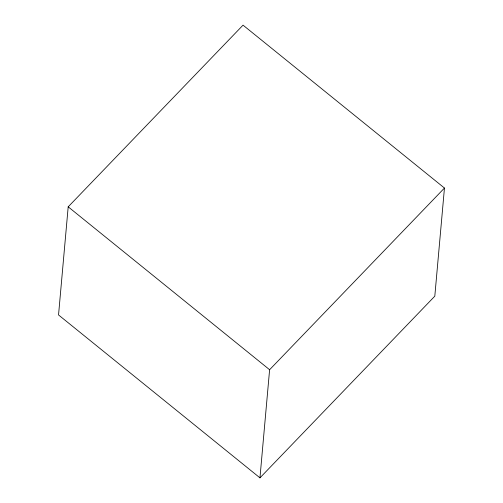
<?xml version="1.0" encoding="UTF-8"?>
<svg xmlns="http://www.w3.org/2000/svg" width="503" height="503" viewBox="0 0 503 503"><rect width="100%" height="100%" fill="white"/><g stroke="black" fill="none" stroke-linecap="round" stroke-linejoin="round"><path stroke-width="0.75" d="M68.194 206.827L58.543 314.953L259.957 477.85L434.806 296.173L444.457 188.047L243.043 25.15L68.194 206.827L269.608 369.724L259.957 477.85M269.608 369.724L444.457 188.047"/></g></svg>
